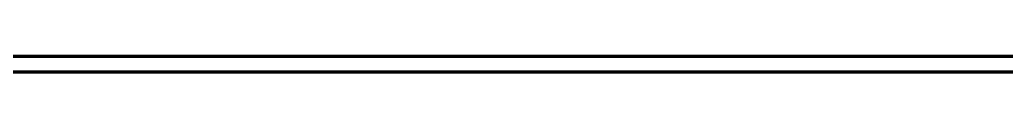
# Model space of a CAD drawing. Header units: inches. Extents: x 16 to 776, y 37 to 575.
# Drawn here: x 277.58 to 288.08, y 398.5 to 398.67 of the extents above; entities that cross this region are included whole.
import ezdxf

# ---------------------------------------------------------------- set-up
doc = ezdxf.new("R2010")
doc.units = ezdxf.units.IN
doc.header["$MEASUREMENT"] = 0
doc.layers.add('P', color=250, linetype='CONTINUOUS', lineweight=100)

msp = doc.modelspace()

# ---------------------------------------------------------------- linework, layer by layer
at = {"layer": 'P', "color": 0, "linetype": 'Continuous'}
for points in [[(277.5, 398.667), (277.667, 398.667)], [(277.5, 398.667), (277.667, 398.667)], [(277.667, 398.667), (277.833, 398.667)], [(277.667, 398.667), (277.833, 398.667)], [(277.667, 398.667), (277.833, 398.667)], [(277.833, 398.667), (278, 398.667)], [(277.833, 398.667), (278, 398.667)], [(277.833, 398.667), (278, 398.667)], [(277.833, 398.667), (278, 398.667)], [(278, 398.667), (278, 398.667)], [(278, 398.667), (278, 398.667)], [(278, 398.667), (278.167, 398.667)], [(278, 398.667), (278, 398.667)], [(278, 398.667), (278.167, 398.667)], [(278.167, 398.667), (278.333, 398.667)], [(278.167, 398.667), (278.333, 398.667)], [(278.333, 398.667), (278.333, 398.667)], [(278.333, 398.667), (278.5, 398.667)], [(278.333, 398.667), (278.333, 398.667)], [(278.333, 398.667), (278.5, 398.667)], [(278.5, 398.667), (278.667, 398.667)], [(278.5, 398.667), (278.667, 398.667)], [(278.667, 398.667), (278.833, 398.667)], [(278.667, 398.667), (278.833, 398.667)], [(278.833, 398.667), (278.833, 398.667)], [(278.833, 398.667), (279, 398.667)], [(278.833, 398.667), (278.833, 398.667)], [(278.833, 398.667), (279, 398.667)], [(279, 398.667), (279.167, 398.667)], [(279, 398.667), (279.167, 398.667)], [(279.167, 398.667), (279.167, 398.667)], [(279.167, 398.667), (279.333, 398.667)], [(279.167, 398.667), (279.167, 398.667)], [(279.167, 398.667), (279.333, 398.667)], [(279.333, 398.667), (279.5, 398.667)], [(279.333, 398.667), (279.5, 398.667)], [(279.5, 398.667), (279.667, 398.667)], [(279.5, 398.667), (279.667, 398.667)], [(279.667, 398.667), (279.667, 398.667)], [(279.667, 398.667), (279.833, 398.667)], [(279.667, 398.667), (279.667, 398.667)], [(279.667, 398.667), (279.833, 398.667)], [(279.833, 398.667), (280, 398.667)], [(279.833, 398.667), (280, 398.667)], [(279.833, 398.667), (280, 398.667)], [(280, 398.667), (280, 398.667)], [(280, 398.667), (280, 398.667)], [(280, 398.667), (280.167, 398.667)], [(280, 398.667), (280, 398.667)], [(280, 398.667), (280.167, 398.667)], [(280.167, 398.667), (280.333, 398.667)], [(280.167, 398.667), (280.333, 398.667)], [(280.333, 398.667), (280.5, 398.667)], [(280.333, 398.667), (280.5, 398.667)], [(280.5, 398.667), (280.5, 398.667)], [(280.5, 398.667), (280.667, 398.667)], [(280.5, 398.667), (280.5, 398.667)], [(280.5, 398.667), (280.667, 398.667)], [(280.667, 398.667), (280.833, 398.667)], [(280.667, 398.667), (280.833, 398.667)], [(280.833, 398.667), (281, 398.667)], [(280.833, 398.667), (281, 398.667)], [(281, 398.667), (281, 398.667)], [(281, 398.667), (281.167, 398.667)], [(281, 398.667), (281, 398.667)], [(281, 398.667), (281.167, 398.667)], [(281.167, 398.667), (281.333, 398.667)], [(281.167, 398.667), (281.333, 398.667)], [(281.333, 398.667), (281.333, 398.667)], [(281.333, 398.667), (281.5, 398.667)], [(281.333, 398.667), (281.333, 398.667)], [(281.333, 398.667), (281.5, 398.667)], [(281.5, 398.667), (281.667, 398.667)], [(281.5, 398.667), (281.667, 398.667)], [(281.667, 398.667), (281.833, 398.667)], [(281.667, 398.667), (281.833, 398.667)], [(281.833, 398.667), (281.833, 398.667)], [(281.833, 398.667), (282, 398.667)], [(281.833, 398.667), (281.833, 398.667)], [(281.833, 398.667), (282, 398.667)], [(282, 398.667), (282.167, 398.667)], [(282, 398.667), (282.167, 398.667)], [(282.167, 398.667), (282.167, 398.667)], [(282.167, 398.667), (282.333, 398.667)], [(282.167, 398.667), (282.167, 398.667)], [(282.167, 398.667), (282.333, 398.667)], [(282.333, 398.667), (282.5, 398.667)], [(282.333, 398.667), (282.5, 398.667)], [(282.5, 398.667), (282.667, 398.667)], [(282.5, 398.667), (282.667, 398.667)], [(282.667, 398.667), (282.667, 398.667)], [(282.667, 398.667), (282.833, 398.667)], [(282.667, 398.667), (282.667, 398.667)], [(282.667, 398.667), (282.833, 398.667)], [(282.833, 398.667), (283, 398.667)], [(282.833, 398.667), (283, 398.667)], [(283, 398.667), (283, 398.667)], [(283, 398.667), (283.167, 398.667)], [(283, 398.667), (283, 398.667)], [(283, 398.667), (283.167, 398.667)], [(283.167, 398.667), (283.333, 398.667)], [(283.167, 398.667), (283.333, 398.667)], [(283.333, 398.667), (283.5, 398.667)], [(283.333, 398.667), (283.5, 398.667)], [(283.5, 398.667), (283.5, 398.667)], [(283.5, 398.667), (283.667, 398.667)], [(283.5, 398.667), (283.5, 398.667)], [(283.5, 398.667), (283.667, 398.667)], [(283.667, 398.667), (283.833, 398.667)], [(283.667, 398.667), (283.833, 398.667)], [(283.833, 398.667), (284, 398.667)], [(283.833, 398.667), (284, 398.667)], [(284, 398.667), (284, 398.667)], [(284, 398.667), (284.167, 398.667)], [(284, 398.667), (284, 398.667)], [(284, 398.667), (284.167, 398.667)], [(284, 398.667), (284.167, 398.667)], [(284.167, 398.667), (284.333, 398.667)], [(284.167, 398.667), (284.333, 398.667)], [(284.167, 398.667), (284.333, 398.667)], [(284.333, 398.667), (284.333, 398.667)], [(284.333, 398.667), (284.5, 398.667)], [(284.333, 398.667), (284.333, 398.667)], [(284.333, 398.667), (284.5, 398.667)], [(284.5, 398.667), (284.667, 398.667)], [(284.5, 398.667), (284.667, 398.667)], [(284.5, 398.667), (284.667, 398.667)], [(284.667, 398.667), (284.833, 398.667)], [(284.667, 398.667), (284.833, 398.667)], [(284.667, 398.667), (284.833, 398.667)], [(284.833, 398.667), (284.833, 398.667)], [(284.833, 398.667), (285, 398.667)], [(284.833, 398.667), (284.833, 398.667)], [(284.833, 398.667), (285, 398.667)], [(285, 398.667), (285.167, 398.667)], [(285, 398.667), (285.167, 398.667)], [(285, 398.667), (285.167, 398.667)], [(285.167, 398.667), (285.167, 398.667)], [(285.167, 398.667), (285.167, 398.667)], [(285.167, 398.667), (285.333, 398.667)], [(285.167, 398.667), (285.167, 398.667)], [(285.167, 398.667), (285.333, 398.667)], [(285.333, 398.667), (285.5, 398.667)], [(285.333, 398.667), (285.5, 398.667)], [(285.5, 398.667), (285.667, 398.667)], [(285.5, 398.667), (285.667, 398.667)], [(285.5, 398.667), (285.667, 398.667)], [(285.667, 398.667), (285.667, 398.667)], [(285.667, 398.667), (285.667, 398.667)], [(285.667, 398.667), (285.833, 398.667)], [(285.667, 398.667), (285.667, 398.667)], [(285.667, 398.667), (285.833, 398.667)], [(285.833, 398.667), (286, 398.667)], [(285.833, 398.667), (286, 398.667)], [(286, 398.667), (286, 398.667)], [(286, 398.667), (286.167, 398.667)], [(286, 398.667), (286, 398.667)], [(286, 398.667), (286.167, 398.667)], [(286.167, 398.667), (286.333, 398.667)], [(286.167, 398.667), (286.333, 398.667)], [(286.333, 398.667), (286.5, 398.667)], [(286.333, 398.667), (286.5, 398.667)], [(286.5, 398.667), (286.5, 398.667)], [(286.5, 398.667), (286.667, 398.667)], [(286.5, 398.667), (286.5, 398.667)], [(286.5, 398.667), (286.667, 398.667)], [(286.667, 398.667), (286.833, 398.667)], [(286.667, 398.667), (286.833, 398.667)], [(286.833, 398.667), (287, 398.667)], [(286.833, 398.667), (287, 398.667)], [(287, 398.667), (287, 398.667)], [(287, 398.667), (287.167, 398.667)], [(287, 398.667), (287, 398.667)], [(287, 398.667), (287.167, 398.667)], [(287.167, 398.667), (287.333, 398.667)], [(287.167, 398.667), (287.333, 398.667)], [(287.333, 398.667), (287.333, 398.667)], [(287.333, 398.667), (287.5, 398.667)], [(287.333, 398.667), (287.333, 398.667)], [(287.333, 398.667), (287.5, 398.667)], [(287.5, 398.667), (287.667, 398.667)], [(287.5, 398.667), (287.667, 398.667)], [(287.667, 398.667), (287.833, 398.667)], [(287.667, 398.667), (287.833, 398.667)], [(287.667, 398.667), (287.833, 398.667)], [(287.833, 398.667), (287.833, 398.667)], [(287.833, 398.667), (287.833, 398.667)], [(287.833, 398.667), (288, 398.667)], [(287.833, 398.667), (287.833, 398.667)], [(287.833, 398.667), (288, 398.667)], [(288, 398.667), (288.167, 398.667)], [(288, 398.667), (288.167, 398.667)], [(277.5, 398.5), (277.667, 398.5)], [(277.5, 398.5), (277.667, 398.5)], [(277.667, 398.5), (277.833, 398.5)], [(277.667, 398.5), (277.833, 398.5)], [(277.667, 398.5), (277.833, 398.5)], [(277.833, 398.5), (278, 398.5)], [(277.833, 398.5), (278, 398.5)], [(277.833, 398.5), (278, 398.5)], [(277.833, 398.5), (278, 398.5)], [(278, 398.5), (278, 398.5)], [(278, 398.5), (278, 398.5)], [(278, 398.5), (278, 398.5)], [(278, 398.5), (278.167, 398.5)], [(278, 398.5), (278, 398.5)], [(278, 398.5), (278.167, 398.5)], [(278, 398.5), (278.167, 398.5)], [(278.167, 398.5), (278.333, 398.5)], [(278.167, 398.5), (278.333, 398.5)], [(278.167, 398.5), (278.333, 398.5)], [(278.333, 398.5), (278.333, 398.5)], [(278.333, 398.5), (278.333, 398.5)], [(278.333, 398.5), (278.5, 398.5)], [(278.333, 398.5), (278.5, 398.5)], [(278.333, 398.5), (278.5, 398.5)], [(278.5, 398.5), (278.667, 398.5)], [(278.5, 398.5), (278.667, 398.5)], [(278.5, 398.5), (278.667, 398.5)], [(278.667, 398.5), (278.833, 398.5)], [(278.667, 398.5), (278.833, 398.5)], [(278.667, 398.5), (278.833, 398.5)], [(278.833, 398.5), (278.833, 398.5)], [(278.833, 398.5), (278.833, 398.5)], [(278.833, 398.5), (279, 398.5)], [(278.833, 398.5), (279, 398.5)], [(278.833, 398.5), (279, 398.5)], [(279, 398.5), (279.167, 398.5)], [(279, 398.5), (279.167, 398.5)], [(279, 398.5), (279.167, 398.5)], [(279.167, 398.5), (279.167, 398.5)], [(279.167, 398.5), (279.167, 398.5)], [(279.167, 398.5), (279.333, 398.5)], [(279.167, 398.5), (279.167, 398.5)], [(279.167, 398.5), (279.333, 398.5)], [(279.333, 398.5), (279.5, 398.5)], [(279.333, 398.5), (279.5, 398.5)], [(279.333, 398.5), (279.5, 398.5)], [(279.5, 398.5), (279.667, 398.5)], [(279.5, 398.5), (279.667, 398.5)], [(279.5, 398.5), (279.667, 398.5)], [(279.667, 398.5), (279.667, 398.5)], [(279.667, 398.5), (279.667, 398.5)], [(279.667, 398.5), (279.833, 398.5)], [(279.667, 398.5), (279.667, 398.5)], [(279.667, 398.5), (279.833, 398.5)], [(279.833, 398.5), (280, 398.5)], [(279.833, 398.5), (280, 398.5)], [(279.833, 398.5), (280, 398.5)], [(280, 398.5), (280, 398.5)], [(280, 398.5), (280, 398.5)], [(280, 398.5), (280, 398.5)], [(280, 398.5), (280.167, 398.5)], [(280, 398.5), (280, 398.5)], [(280, 398.5), (280.167, 398.5)], [(280, 398.5), (280.167, 398.5)], [(280.167, 398.5), (280.333, 398.5)], [(280.167, 398.5), (280.333, 398.5)], [(280.167, 398.5), (280.333, 398.5)], [(280.333, 398.5), (280.5, 398.5)], [(280.333, 398.5), (280.5, 398.5)], [(280.5, 398.5), (280.5, 398.5)], [(280.5, 398.5), (280.5, 398.5)], [(280.5, 398.5), (280.667, 398.5)], [(280.5, 398.5), (280.5, 398.5)], [(280.5, 398.5), (280.667, 398.5)], [(280.5, 398.5), (280.667, 398.5)], [(280.667, 398.5), (280.833, 398.5)], [(280.667, 398.5), (280.833, 398.5)], [(280.667, 398.5), (280.833, 398.5)], [(280.833, 398.5), (281, 398.5)], [(280.833, 398.5), (281, 398.5)], [(281, 398.5), (281, 398.5)], [(281, 398.5), (281, 398.5)], [(281, 398.5), (281.167, 398.5)], [(281, 398.5), (281, 398.5)], [(281, 398.5), (281.167, 398.5)], [(281, 398.5), (281.167, 398.5)], [(281.167, 398.5), (281.333, 398.5)], [(281.167, 398.5), (281.333, 398.5)], [(281.167, 398.5), (281.333, 398.5)], [(281.333, 398.5), (281.333, 398.5)], [(281.333, 398.5), (281.333, 398.5)], [(281.333, 398.5), (281.5, 398.5)], [(281.333, 398.5), (281.5, 398.5)], [(281.333, 398.5), (281.5, 398.5)], [(281.5, 398.5), (281.667, 398.5)], [(281.5, 398.5), (281.667, 398.5)], [(281.5, 398.5), (281.667, 398.5)], [(281.667, 398.5), (281.833, 398.5)], [(281.667, 398.5), (281.833, 398.5)], [(281.667, 398.5), (281.833, 398.5)], [(281.833, 398.5), (281.833, 398.5)], [(281.833, 398.5), (281.833, 398.5)], [(281.833, 398.5), (282, 398.5)], [(281.833, 398.5), (281.833, 398.5)], [(281.833, 398.5), (282, 398.5)], [(282, 398.5), (282.167, 398.5)], [(282, 398.5), (282.167, 398.5)], [(282, 398.5), (282.167, 398.5)], [(282.167, 398.5), (282.167, 398.5)], [(282.167, 398.5), (282.167, 398.5)], [(282.167, 398.5), (282.333, 398.5)], [(282.167, 398.5), (282.167, 398.5)], [(282.167, 398.5), (282.333, 398.5)], [(282.167, 398.5), (282.333, 398.5)], [(282.333, 398.5), (282.5, 398.5)], [(282.333, 398.5), (282.5, 398.5)], [(282.5, 398.5), (282.667, 398.5)], [(282.5, 398.5), (282.667, 398.5)], [(282.5, 398.5), (282.667, 398.5)], [(282.667, 398.5), (282.667, 398.5)], [(282.667, 398.5), (282.667, 398.5)], [(282.667, 398.5), (282.833, 398.5)], [(282.667, 398.5), (282.667, 398.5)], [(282.667, 398.5), (282.833, 398.5)], [(282.667, 398.5), (282.833, 398.5)], [(282.833, 398.5), (283, 398.5)], [(282.833, 398.5), (283, 398.5)], [(283, 398.5), (283, 398.5)], [(283, 398.5), (283, 398.5)], [(283, 398.5), (283.167, 398.5)], [(283, 398.5), (283, 398.5)], [(283, 398.5), (283.167, 398.5)], [(283, 398.5), (283.167, 398.5)], [(283.167, 398.5), (283.333, 398.5)], [(283.167, 398.5), (283.333, 398.5)], [(283.167, 398.5), (283.333, 398.5)], [(283.333, 398.5), (283.5, 398.5)], [(283.333, 398.5), (283.5, 398.5)], [(283.5, 398.5), (283.5, 398.5)], [(283.5, 398.5), (283.5, 398.5)], [(283.5, 398.5), (283.667, 398.5)], [(283.5, 398.5), (283.5, 398.5)], [(283.5, 398.5), (283.667, 398.5)], [(283.5, 398.5), (283.667, 398.5)], [(283.667, 398.5), (283.833, 398.5)], [(283.667, 398.5), (283.833, 398.5)], [(283.667, 398.5), (283.833, 398.5)], [(283.833, 398.5), (284, 398.5)], [(283.833, 398.5), (284, 398.5)], [(283.833, 398.5), (284, 398.5)], [(284, 398.5), (284, 398.5)], [(284, 398.5), (284, 398.5)], [(284, 398.5), (284.167, 398.5)], [(284, 398.5), (284.167, 398.5)], [(284, 398.5), (284.167, 398.5)], [(284.167, 398.5), (284.333, 398.5)], [(284.167, 398.5), (284.333, 398.5)], [(284.167, 398.5), (284.333, 398.5)], [(284.167, 398.5), (284.333, 398.5)], [(284.333, 398.5), (284.333, 398.5)], [(284.333, 398.5), (284.333, 398.5)], [(284.333, 398.5), (284.5, 398.5)], [(284.333, 398.5), (284.333, 398.5)], [(284.333, 398.5), (284.5, 398.5)], [(284.5, 398.5), (284.667, 398.5)], [(284.5, 398.5), (284.667, 398.5)], [(284.5, 398.5), (284.667, 398.5)], [(284.667, 398.5), (284.833, 398.5)], [(284.667, 398.5), (284.833, 398.5)], [(284.667, 398.5), (284.833, 398.5)], [(284.667, 398.5), (284.833, 398.5)], [(284.833, 398.5), (284.833, 398.5)], [(284.833, 398.5), (284.833, 398.5)], [(284.833, 398.5), (285, 398.5)], [(284.833, 398.5), (284.833, 398.5)], [(284.833, 398.5), (285, 398.5)], [(285, 398.5), (285.167, 398.5)], [(285, 398.5), (285.167, 398.5)], [(285, 398.5), (285.167, 398.5)], [(285.167, 398.5), (285.167, 398.5)], [(285.167, 398.5), (285.167, 398.5)], [(285.167, 398.5), (285.167, 398.5)], [(285.167, 398.5), (285.333, 398.5)], [(285.167, 398.5), (285.167, 398.5)], [(285.167, 398.5), (285.333, 398.5)], [(285.167, 398.5), (285.333, 398.5)], [(285.333, 398.5), (285.5, 398.5)], [(285.333, 398.5), (285.5, 398.5)], [(285.5, 398.5), (285.667, 398.5)], [(285.5, 398.5), (285.667, 398.5)], [(285.5, 398.5), (285.667, 398.5)], [(285.667, 398.5), (285.667, 398.5)], [(285.667, 398.5), (285.667, 398.5)], [(285.667, 398.5), (285.667, 398.5)], [(285.667, 398.5), (285.833, 398.5)], [(285.667, 398.5), (285.667, 398.5)], [(285.667, 398.5), (285.833, 398.5)], [(285.667, 398.5), (285.833, 398.5)], [(285.833, 398.5), (286, 398.5)], [(285.833, 398.5), (286, 398.5)], [(285.833, 398.5), (286, 398.5)], [(286, 398.5), (286, 398.5)], [(286, 398.5), (286, 398.5)], [(286, 398.5), (286.167, 398.5)], [(286, 398.5), (286, 398.5)], [(286, 398.5), (286.167, 398.5)], [(286.167, 398.5), (286.333, 398.5)], [(286.167, 398.5), (286.333, 398.5)], [(286.167, 398.5), (286.333, 398.5)], [(286.333, 398.5), (286.5, 398.5)], [(286.333, 398.5), (286.5, 398.5)], [(286.333, 398.5), (286.5, 398.5)], [(286.5, 398.5), (286.5, 398.5)], [(286.5, 398.5), (286.5, 398.5)], [(286.5, 398.5), (286.667, 398.5)], [(286.5, 398.5), (286.5, 398.5)], [(286.5, 398.5), (286.667, 398.5)], [(286.667, 398.5), (286.833, 398.5)], [(286.667, 398.5), (286.833, 398.5)], [(286.667, 398.5), (286.833, 398.5)], [(286.833, 398.5), (287, 398.5)], [(286.833, 398.5), (287, 398.5)], [(286.833, 398.5), (287, 398.5)], [(287, 398.5), (287, 398.5)], [(287, 398.5), (287, 398.5)], [(287, 398.5), (287.167, 398.5)], [(287, 398.5), (287, 398.5)], [(287, 398.5), (287.167, 398.5)], [(287.167, 398.5), (287.333, 398.5)], [(287.167, 398.5), (287.333, 398.5)], [(287.167, 398.5), (287.333, 398.5)], [(287.333, 398.5), (287.333, 398.5)], [(287.333, 398.5), (287.333, 398.5)], [(287.333, 398.5), (287.5, 398.5)], [(287.333, 398.5), (287.333, 398.5)], [(287.333, 398.5), (287.5, 398.5)], [(287.333, 398.5), (287.5, 398.5)], [(287.5, 398.5), (287.667, 398.5)], [(287.5, 398.5), (287.667, 398.5)], [(287.667, 398.5), (287.833, 398.5)], [(287.667, 398.5), (287.833, 398.5)], [(287.667, 398.5), (287.833, 398.5)], [(287.833, 398.5), (287.833, 398.5)], [(287.833, 398.5), (287.833, 398.5)], [(287.833, 398.5), (287.833, 398.5)], [(287.833, 398.5), (288, 398.5)], [(287.833, 398.5), (287.833, 398.5)], [(287.833, 398.5), (288, 398.5)], [(287.833, 398.5), (288, 398.5)], [(288, 398.5), (288.167, 398.5)], [(288, 398.5), (288.167, 398.5)], [(288, 398.5), (288.167, 398.5)]]:
    msp.add_lwpolyline(points, dxfattribs=at)

doc.saveas('drawing.dxf')
